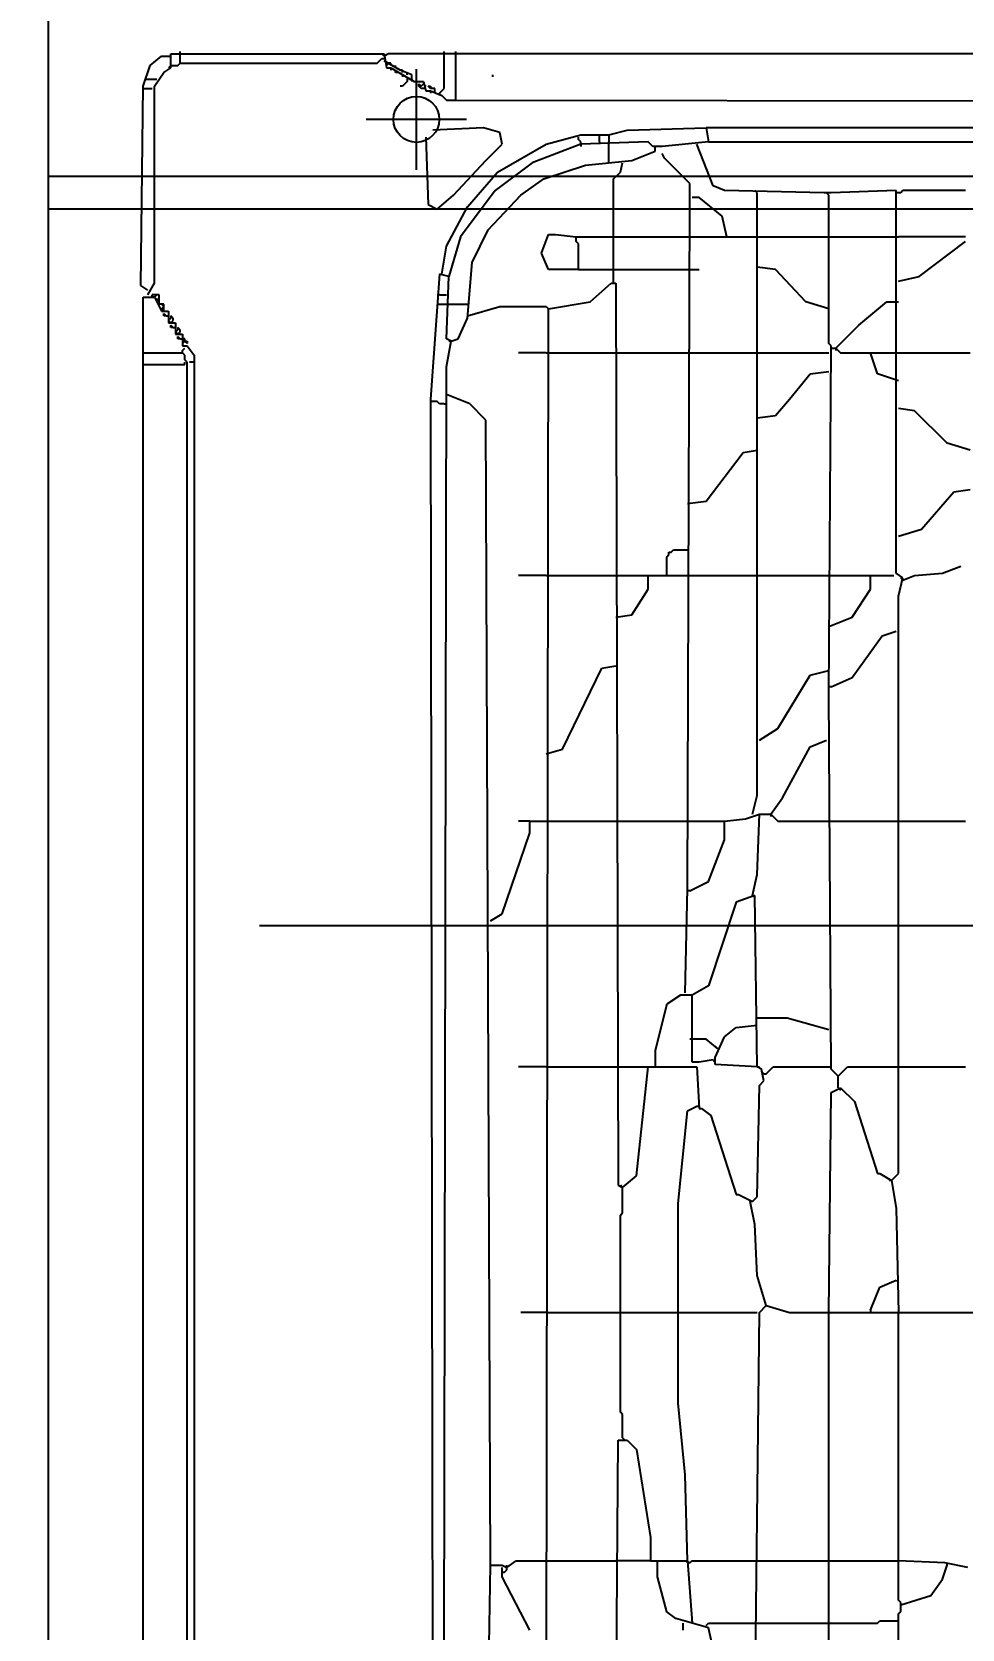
# Model space of a CAD drawing. Extents: x 4511820 to 5180432, y -1526536 to -944957.
# Drawn here: x 5106297.8 to 5106581.5, y -953687.8 to -953201 of the extents above; entities that cross this region are included whole.
import ezdxf

# ---------------------------------------------------------------- set-up
doc = ezdxf.new("R2010")
doc.units = 0
doc.header["$MEASUREMENT"] = 0
doc.linetypes.add('BODKOCIARKOVANA_3', pattern=[5.6, 3, -1.3, 0, -1.3])
doc.layers.get('0').update_dxf_attribs({"linetype": 'CONTINUOUS'})
doc.layers.get('Defpoints').update_dxf_attribs({"color": 61, "linetype": 'CONTINUOUS'})
for name, color, linetype in [('KÓTY', 4, 'CONTINUOUS'), ('osi', 253, 'CONTINUOUS'), ('ZZ-chladenie', 133, 'CONTINUOUS'), ('ŠRAFY', 82, 'CONTINUOUS')]:
    doc.layers.add(name, color=color, linetype=linetype)
doc.styles.add('STYLE1', font='isocp.shx')
doc.dimstyles.new('STANDARD 50', dxfattribs={"dimtxt": 125, "dimasz": 140, "dimexe": 10, "dimexo": 200, "dimgap": 20, "dimtad": 1, "dimdsep": 46, "dimlunit": 6, "dimtxsty": 'STYLE1', "dimblk1": 'OBLIQUE', "dimblk2": 'OBLIQUE', "dimsah": 1, "dimcen": 2.5, "dimse1": 1, "dimse2": 1, "dimadec": 0, "dimazin": 0, "dimtfac": 1, "dimtmove": 1, "dimatfit": 3, "dimldrblk": 'OBLIQUE', "dimfxl": 1, "dimtolj": 1, "dimtzin": 0, "dimarcsym": 0})

# ---------------------------------------------------------------- blocks, each defined once
blk = doc.blocks.new('_OBLIQUE')
at = {"color": 0, "linetype": 'ByBlock'}
blk.add_line((-0.5, -0.5), (0.5, 0.5), dxfattribs=at)
blk = doc.blocks.new('*D54988')
at = {"layer": 'Defpoints', "color": 0}
for p in [(5104003.24, -949008.5), (5109212.5, -949008.5), (5106890, -959533.5)]:
    blk.add_point(p, dxfattribs=at)
at = {"layer": 'KÓTY', "color": 0, "lineweight": -2}
blk.add_line((5104003.24, -959533.5), (5104003.24, -949008.5), dxfattribs=at)
at = {"layer": 'KÓTY', "color": 0, "linetype": 'ByBlock', "lineweight": -2, "xscale": 140, "yscale": 140, "zscale": 140}
for p, rotation in [((5104003.24, -949008.5), 90), ((5104003.24, -959533.5), 270)]:
    blk.add_blockref('_OBLIQUE', p, dxfattribs=dict(at, rotation=rotation))
at = {"layer": 'KÓTY', "color": 0, "insert": (5103920.7, -954271), "char_height": 125, "attachment_point": 5, "rotation": 90, "style": 'STYLE1'}
blk.add_mtext('\\A1;10ﾠ525', dxfattribs=at)

msp = doc.modelspace()

# ---------------------------------------------------------------- hatches: boundary and pattern name
at = {"layer": 'ŠRAFY', "ltscale": 0.25}
h = msp.add_hatch(dxfattribs=at)
h.set_pattern_fill('DOTS', color=256, scale=2000)
h.paths.add_polyline_path([(5107392.5, -949038.5), (5107392.5, -951138.5), (5105843.5, -951138.5), (5105843.5, -951464.239), (5106123.081, -951464.239), (5106123.081, -951661.239), (5105563.919, -951661.239), (5105563.919, -951464.239), (5105843.5, -951464.239), (5105843.5, -951138.5), (5104992.5, -951138.5), (5104992.5, -949038.5), (5096362.5, -949038.5), (5096362.5, -961778.5), (5097852.5, -961778.5), (5097852.5, -962398.5), (5097822.5, -962398.5), (5097822.5, -967654.081), (5098060.5, -967654.081), (5098060.5, -967374.5), (5098257.5, -967374.5), (5098257.5, -967933.663), (5098060.5, -967933.663), (5098060.5, -967654.081), (5097822.5, -967654.081), (5097822.5, -974608.5), (5102588.5, -974608.5), (5102588.5, -974355.5), (5102308.919, -974355.5), (5102308.919, -974158.5), (5102868.081, -974158.5), (5102868.081, -974355.5), (5102588.5, -974355.5), (5102588.5, -974608.5), (5103176.5, -974608.5), (5103176.5, -974434.302, -0.4142136), (5103006.5, -974264.302, -1), (5103346.5, -974264.302, -0.4142136), (5103176.5, -974434.302), (5103176.5, -974608.5), (5104372.5, -974608.5), (5104372.5, -974573.5), (5104372.5, -974463.366), (5104336.574, -974463.366), (5104336.574, -974183.634), (5104608.426, -974183.634), (5104608.426, -974463.366), (5104572.5, -974463.366), (5104572.5, -974608.5), (5104765.719, -974608.5, -0.1496999), (5104755, -974573.5), (5104755, -974423.5, -0.6080477), (5104853.533, -974372.432), (5104936.985, -974254.16), (5104894.992, -974224.53), (5105016.574, -974146.867), (5105016.574, -974028.634), (5105047.5, -974028.634), (5105248.426, -974028.634), (5105248.426, -974268.366), (5105202.5, -974268.366), (5105202.5, -974448.5, -1), (5105062.5, -974448.5), (5105062.5, -974268.366), (5105016.574, -974268.366), (5105016.574, -974146.867), (5104978.977, -974283.789), (5104936.985, -974254.16), (5104853.533, -974372.432, -0.2437442), (5104880, -974423.5), (5104880, -974573.5, -0.1496999), (5104869.281, -974608.5), (5104995.719, -974608.5, -1.1342513), (5105106.357, -974552.474), (5105369.419, -974458.5), (5105369.419, -974360), (5105928.581, -974360), (5105928.581, -974557), (5105369.419, -974557), (5105369.419, -974458.5), (5105106.357, -974552.474, -0.085987), (5105110, -974573.5, -0.1496999), (5105099.281, -974608.5), (5109182.5, -974608.5), (5109182.5, -963894.122, -0.1316523), (5109147.5, -963903.5), (5108955.441, -963903.5), (5108955.441, -963957.628), (5108723.589, -963957.628), (5108723.589, -963717.897), (5108955.441, -963717.897), (5108955.441, -963763.5), (5109147.5, -963763.5, -0.1316523), (5109182.5, -963772.878), (5109182.5, -963370.782, -0.1032437), (5109157.5, -963376), (5108857.5, -963376, -0.7800315), (5108827.986, -963258.408, -0.1235756), (5108857.5, -963251), (5108901.599, -963251), (5108976.985, -963144.16), (5108934.992, -963114.53), (5109049.502, -963041.384), (5109018.977, -963173.789), (5108976.985, -963144.16), (5108901.599, -963251), (5109157.5, -963251, -0.1032437), (5109182.5, -963256.218), (5109182.5, -949038.5)])
h.paths.add_polyline_path([(5100537.098, -967855.99), (5100537.098, -967286.69), (5100737.213, -967286.69), (5100737.213, -967855.99)], flags=24)
h.paths.add_polyline_path([(5099829.642, -965394.219), (5099829.642, -964975.469), (5100029.691, -964975.469), (5100029.691, -965394.219)], flags=24)
h.paths.add_polyline_path([(5099829.6, -965481.531), (5099829.6, -965369.148), (5100004.378, -965369.148), (5100004.378, -965481.531)], flags=24)
h.paths.add_polyline_path([(5099829.691, -965569.031), (5099829.691, -965456.531), (5100004.691, -965456.531), (5100004.691, -965569.031)], flags=24)
h.paths.add_polyline_path([(5101699.579, -955023.583), (5102268.879, -955023.583), (5102268.879, -955223.697), (5101699.579, -955223.697)], flags=24)
h.paths.add_polyline_path([(5098455.301, -962328.637), (5098455.301, -962066.038), (5098705.301, -962066.038), (5098705.301, -962328.637)], flags=24)
h.paths.add_polyline_path([(5098543.427, -961758.476), (5098543.427, -961470.878), (5098793.427, -961470.878), (5098793.427, -961758.476)], flags=24)
h.paths.add_polyline_path([(5101378.656, -973619.167), (5101666.156, -973619.167), (5101666.156, -973794.169), (5101378.656, -973794.169)], flags=24)
h.paths.add_polyline_path([(5101291.344, -973619.078), (5101403.727, -973619.078), (5101403.727, -973793.856), (5101291.344, -973793.856)], flags=24)
h.paths.add_polyline_path([(5101203.844, -973619.169), (5101316.344, -973619.169), (5101316.344, -973794.169), (5101203.844, -973794.169)], flags=24)
h.paths.add_polyline_path([(5103817.87, -974550.655), (5103817.87, -974350.655), (5104067.87, -974350.655), (5104067.87, -974550.655)], flags=24)
h.paths.add_polyline_path([(5106187.857, -954001.949), (5106920.463, -954001.949), (5106920.463, -954302.768), (5106187.857, -954302.768)], flags=24)
h.paths.add_polyline_path([(5106210.652, -951515.99), (5106906.696, -951515.99), (5106906.696, -951816.808), (5106210.652, -951816.808)], flags=24)
h.paths.add_polyline_path([(5107899.671, -951487.49), (5108633.641, -951487.49), (5108633.641, -951791.719), (5107899.671, -951791.719)], flags=24)
h.paths.add_polyline_path([(5108120.295, -954016.553), (5108699.968, -954016.553), (5108699.968, -954320.783), (5108120.295, -954320.783)], flags=24)
h.paths.add_polyline_path([(5101850.571, -951515.99), (5102546.615, -951515.99), (5102546.615, -951816.808), (5101850.571, -951816.808)], flags=24)
h.paths.add_polyline_path([(5106012.427, -959461.698), (5106581.726, -959461.698), (5106581.726, -959661.812), (5106012.427, -959661.812)], flags=24)
h.paths.add_polyline_path([(5103833.155, -960727.344), (5103833.155, -960439.844), (5104008.156, -960439.844), (5104008.156, -960727.344)], flags=24)
h.paths.add_polyline_path([(5103833.065, -960814.656), (5103833.065, -960702.273), (5104007.844, -960702.273), (5104007.844, -960814.656)], flags=24)
h.paths.add_polyline_path([(5103833.155, -960902.156), (5103833.155, -960789.621), (5104008.156, -960789.621), (5104008.156, -960902.156)], flags=24)
h.paths.add_polyline_path([(5104257.502, -952952.393), (5104257.502, -952689.795), (5104432.6, -952689.795), (5104432.6, -952952.393)], flags=24)
h.paths.add_polyline_path([(5104257.46, -953039.705), (5104257.46, -952927.322), (5104432.238, -952927.322), (5104432.238, -953039.705)], flags=24)
h.paths.add_polyline_path([(5104257.55, -953127.205), (5104257.55, -953014.67), (5104432.551, -953014.67), (5104432.551, -953127.205)], flags=24)
h.paths.add_polyline_path([(5098459.732, -962718.668), (5098459.732, -962431.07), (5098709.732, -962431.07), (5098709.732, -962718.668)], flags=24)
h.paths.add_polyline_path([(5107092.406, -973619.169), (5107354.906, -973619.169), (5107354.906, -973794.169), (5107092.406, -973794.169)], flags=24)
h.paths.add_polyline_path([(5107005.094, -973619.078), (5107117.477, -973619.078), (5107117.477, -973793.856), (5107005.094, -973793.856)], flags=24)
h.paths.add_polyline_path([(5106905.094, -973619.169), (5107030.094, -973619.169), (5107030.094, -973794.169), (5106905.094, -973794.169)], flags=24)
h.paths.add_polyline_path([(5096396.76, -955484.199), (5096684.358, -955484.199), (5096684.358, -955734.199), (5096396.76, -955734.199)], flags=24)
h.paths.add_polyline_path([(5108891.981, -955576.255), (5109179.58, -955576.255), (5109179.58, -955826.255), (5108891.981, -955826.255)], flags=24)
h.paths.add_polyline_path([(5099848.356, -952144.844), (5099848.356, -951882.344), (5100023.356, -951882.344), (5100023.356, -952144.844)], flags=24)
h.paths.add_polyline_path([(5099848.265, -952232.156), (5099848.265, -952119.773), (5100023.043, -952119.773), (5100023.043, -952232.156)], flags=24)
h.paths.add_polyline_path([(5099848.356, -952319.656), (5099848.356, -952206.952), (5100023.356, -952206.952), (5100023.356, -952319.656)], flags=24)
h.paths.add_polyline_path([(5099848.356, -958544.844), (5099848.356, -958282.344), (5100023.356, -958282.344), (5100023.356, -958544.844)], flags=24)
h.paths.add_polyline_path([(5099848.265, -958632.156), (5099848.265, -958519.773), (5100023.043, -958519.773), (5100023.043, -958632.156)], flags=24)
h.paths.add_polyline_path([(5099848.356, -958719.656), (5099848.356, -958606.952), (5100023.356, -958606.952), (5100023.356, -958719.656)], flags=24)
h.paths.add_polyline_path([(5097774.055, -955643.761), (5098061.555, -955643.761), (5098061.555, -955818.761), (5097774.055, -955818.761)], flags=24)
h.paths.add_polyline_path([(5097686.743, -955643.67), (5097799.127, -955643.67), (5097799.127, -955818.449), (5097686.743, -955818.449)], flags=24)
h.paths.add_polyline_path([(5097586.743, -955643.761), (5097711.743, -955643.761), (5097711.743, -955818.761), (5097586.743, -955818.761)], flags=24)
h.paths.add_polyline_path([(5107929.281, -959902.954), (5108348.031, -959902.954), (5108348.031, -960102.955), (5107929.281, -960102.955)], flags=24)
h.paths.add_polyline_path([(5107841.969, -959902.864), (5107954.352, -959902.864), (5107954.352, -960077.642), (5107841.969, -960077.642)], flags=24)
h.paths.add_polyline_path([(5107754.469, -959902.954), (5107867.004, -959902.954), (5107867.004, -960077.955), (5107754.469, -960077.955)], flags=24)
h.paths.add_polyline_path([(5101520.531, -959902.955), (5101939.281, -959902.955), (5101939.281, -960102.955), (5101520.531, -960102.955)], flags=24)
h.paths.add_polyline_path([(5101433.219, -959902.864), (5101545.602, -959902.864), (5101545.602, -960077.642), (5101433.219, -960077.642)], flags=24)
h.paths.add_polyline_path([(5101283.219, -959902.906), (5101458.317, -959902.906), (5101458.317, -960078.004), (5101283.219, -960078.004)], flags=24)
h.paths.add_polyline_path([(5097002.131, -961044.093), (5097302.681, -961044.093), (5097302.681, -961219.207), (5097002.131, -961219.207)], flags=24)
h.paths.add_polyline_path([(5096914.819, -961044.116), (5097027.203, -961044.116), (5097027.203, -961218.895), (5096914.819, -961218.895)], flags=24)
h.paths.add_polyline_path([(5096852.319, -961044.207), (5096939.819, -961044.207), (5096939.819, -961219.207), (5096852.319, -961219.207)], flags=24)
h.paths.add_polyline_path([(5098555.441, -955433.643), (5098555.441, -955146.045), (5098730.54, -955146.045), (5098730.54, -955433.643)], flags=24)
h.paths.add_polyline_path([(5098555.399, -955520.955), (5098555.399, -955408.572), (5098730.178, -955408.572), (5098730.178, -955520.955)], flags=24)
h.paths.add_polyline_path([(5098555.489, -955670.955), (5098555.489, -955495.92), (5098730.49, -955495.92), (5098730.49, -955670.955)], flags=24)
h.paths.add_polyline_path([(5098555.441, -968528.643), (5098555.441, -968241.045), (5098730.54, -968241.045), (5098730.54, -968528.643)], flags=24)
h.paths.add_polyline_path([(5098555.399, -968615.955), (5098555.399, -968503.572), (5098730.178, -968503.572), (5098730.178, -968615.955)], flags=24)
h.paths.add_polyline_path([(5098555.489, -968765.955), (5098555.489, -968590.92), (5098730.49, -968590.92), (5098730.49, -968765.955)], flags=24)
h.paths.add_polyline_path([(5099106.157, -961836.143), (5099106.157, -961548.545), (5099281.255, -961548.545), (5099281.255, -961836.143)], flags=24)
h.paths.add_polyline_path([(5099106.115, -961923.455), (5099106.115, -961811.072), (5099280.894, -961811.072), (5099280.894, -961923.455)], flags=24)
h.paths.add_polyline_path([(5099106.205, -962098.455), (5099106.205, -961898.455), (5099281.206, -961898.455), (5099281.206, -962098.455)], flags=24)
h.paths.add_polyline_path([(5103479.631, -961044.093), (5103767.681, -961044.093), (5103767.681, -961219.207), (5103479.631, -961219.207)], flags=24)
h.paths.add_polyline_path([(5103392.319, -961044.116), (5103504.703, -961044.116), (5103504.703, -961218.895), (5103392.319, -961218.895)], flags=24)
h.paths.add_polyline_path([(5103267.319, -961044.207), (5103417.319, -961044.207), (5103417.319, -961219.207), (5103267.319, -961219.207)], flags=24)
h.paths.add_polyline_path([(5099829.69, -971535.469), (5099829.69, -971104.219), (5100029.691, -971104.219), (5100029.691, -971535.469)], flags=24)
h.paths.add_polyline_path([(5099829.6, -971622.781), (5099829.6, -971510.398), (5100004.378, -971510.398), (5100004.378, -971622.781)], flags=24)
h.paths.add_polyline_path([(5099829.691, -971710.281), (5099829.691, -971597.577), (5100004.691, -971597.577), (5100004.691, -971710.281)], flags=24)
h.paths.add_polyline_path([(5103479.631, -964207.8), (5103767.681, -964207.8), (5103767.681, -964382.915), (5103479.631, -964382.915)], flags=24)
h.paths.add_polyline_path([(5103392.319, -964207.824), (5103504.703, -964207.824), (5103504.703, -964382.602), (5103392.319, -964382.602)], flags=24)
h.paths.add_polyline_path([(5103267.319, -964207.915), (5103417.319, -964207.915), (5103417.319, -964382.915), (5103267.319, -964382.915)], flags=24)
h.paths.add_polyline_path([(5099810.941, -962232.299), (5099810.941, -961944.701), (5100060.941, -961944.701), (5100060.941, -962232.299)], flags=24)
h.paths.add_polyline_path([(5103833.155, -954296.094), (5103833.155, -954008.594), (5104008.156, -954008.594), (5104008.156, -954296.094)], flags=24)
h.paths.add_polyline_path([(5103833.065, -954383.406), (5103833.065, -954271.023), (5104007.844, -954271.023), (5104007.844, -954383.406)], flags=24)
h.paths.add_polyline_path([(5103833.107, -954533.406), (5103833.107, -954358.308), (5104008.206, -954358.308), (5104008.206, -954533.406)], flags=24)
h.paths.add_polyline_path([(5104257.502, -950474.893), (5104257.502, -950187.295), (5104432.6, -950187.295), (5104432.6, -950474.893)], flags=24)
h.paths.add_polyline_path([(5104257.46, -950562.205), (5104257.46, -950449.822), (5104432.238, -950449.822), (5104432.238, -950562.205)], flags=24)
h.paths.add_polyline_path([(5104257.55, -950649.705), (5104257.55, -950537.17), (5104432.551, -950537.17), (5104432.551, -950649.705)], flags=24)
h.paths.add_polyline_path([(5107199.451, -950002.883), (5107487.049, -950002.883), (5107487.049, -950252.883), (5107199.451, -950252.883)], flags=24)
h.paths.add_polyline_path([(5101243.833, -954595.102), (5101506.431, -954595.102), (5101506.431, -954770.217), (5101243.833, -954770.217)], flags=24)
h.paths.add_polyline_path([(5101156.069, -954595.126), (5101268.453, -954595.126), (5101268.453, -954769.904), (5101156.069, -954769.904)], flags=24)
h.paths.add_polyline_path([(5101068.569, -954595.152), (5101181.069, -954595.152), (5101181.069, -954770.217), (5101068.569, -954770.217)], flags=24)
h.paths.add_polyline_path([(5105127.308, -955649.264), (5105427.406, -955649.264), (5105427.406, -955824.362), (5105127.308, -955824.362)], flags=24)
h.paths.add_polyline_path([(5105040.094, -955649.222), (5105152.477, -955649.222), (5105152.477, -955824.001), (5105040.094, -955824.001)], flags=24)
h.paths.add_polyline_path([(5104952.594, -955649.313), (5105065.094, -955649.313), (5105065.094, -955824.313), (5104952.594, -955824.313)], flags=24)
h.paths.add_polyline_path([(5098459.732, -949358.668), (5098459.732, -949071.07), (5098709.732, -949071.07), (5098709.732, -949358.668)], flags=24)
h.paths.add_polyline_path([(5107371.107, -954595.168), (5107658.705, -954595.168), (5107658.705, -954770.266), (5107371.107, -954770.266)], flags=24)
h.paths.add_polyline_path([(5107283.795, -954595.126), (5107396.178, -954595.126), (5107396.178, -954769.904), (5107283.795, -954769.904)], flags=24)
h.paths.add_polyline_path([(5107196.295, -954595.216), (5107308.83, -954595.216), (5107308.83, -954770.217), (5107196.295, -954770.217)], flags=24)
h.paths.add_polyline_path([(5108768.701, -954557.802), (5109056.299, -954557.802), (5109056.299, -954807.802), (5108768.701, -954807.802)], flags=24)
h.paths.add_polyline_path([(5100606.107, -950443.136), (5100893.705, -950443.136), (5100893.705, -950618.234), (5100606.107, -950618.234)], flags=24)
h.paths.add_polyline_path([(5100518.795, -950443.094), (5100631.178, -950443.094), (5100631.178, -950617.873), (5100518.795, -950617.873)], flags=24)
h.paths.add_polyline_path([(5100431.295, -950443.185), (5100543.795, -950443.185), (5100543.795, -950618.185), (5100431.295, -950618.185)], flags=24)
h.paths.add_polyline_path([(5108233.607, -950443.136), (5108521.205, -950443.136), (5108521.205, -950618.234), (5108233.607, -950618.234)], flags=24)
h.paths.add_polyline_path([(5108146.295, -950443.094), (5108258.678, -950443.094), (5108258.678, -950617.873), (5108146.295, -950617.873)], flags=24)
h.paths.add_polyline_path([(5108083.795, -950443.185), (5108171.295, -950443.185), (5108171.295, -950618.185), (5108083.795, -950618.185)], flags=24)
h.paths.add_polyline_path([(5102747.357, -958499.971), (5103034.955, -958499.971), (5103034.955, -958675.069), (5102747.357, -958675.069)], flags=24)
h.paths.add_polyline_path([(5102660.045, -958499.929), (5102772.428, -958499.929), (5102772.428, -958674.708), (5102660.045, -958674.708)], flags=24)
h.paths.add_polyline_path([(5102510.045, -958500.019), (5102685.08, -958500.019), (5102685.08, -958675.02), (5102510.045, -958675.02)], flags=24)
h.paths.add_polyline_path([(5100741.574, -954906.134), (5100973.426, -954906.134), (5100973.426, -955145.866), (5100741.574, -955145.866)], flags=16)
h.paths.add_polyline_path([(5101042.658, -968008.634), (5101274.511, -968008.634), (5101274.511, -968248.366), (5101042.658, -968248.366)], flags=16)
h.paths.add_polyline_path([(5107022.833, -968086.134), (5107294.685, -968086.134), (5107294.685, -968365.866), (5107022.833, -968365.866)], flags=16)
h.paths.add_polyline_path([(5107208.589, -959488.648), (5107208.589, -959432.271), (5107208.589, -959385.215, -0.6120971), (5107097.56, -959328.5), (5107097.56, -959148.366), (5107051.633, -959148.366), (5107051.633, -958908.634), (5107283.486, -958908.634), (5107283.486, -959148.366), (5107237.56, -959148.366), (5107237.56, -959328.5, -0.0584809), (5107235.622, -959344.856), (5107440.441, -959344.856), (5107440.441, -959584.588), (5107208.589, -959584.588)], flags=16)
h.paths.add_polyline_path([(5106169.801, -954082.897), (5106169.801, -954322.628), (5105937.949, -954322.628), (5105937.949, -954082.897)], flags=16)
h.paths.add_polyline_path([(5106195, -953911, -0.2212784), (5106242.814, -953933.25), (5106242.814, -951827.295), (5106292.814, -951827.295), (5106302.814, -951827.295), (5106331.178, -951827.295), (5107196.868, -951827.295), (5107196.868, -951818.8), (5107206.53, -951818.8), (5107206.53, -951835), (5107216.768, -951827.295), (5107216.768, -951818.8), (5107226.43, -951818.8), (5107226.43, -951835), (5107236.668, -951827.295), (5107236.668, -951818.8), (5107246.33, -951818.8), (5107246.33, -951835), (5107565.698, -951827.295), (5108431.388, -951827.295), (5108431.388, -951818.8), (5108441.049, -951818.8), (5108441.049, -951827.295), (5108451.288, -951827.295), (5108451.288, -951818.8), (5108460.949, -951818.8), (5108460.949, -951827.295), (5108471.188, -951827.295), (5108471.188, -951818.8), (5108480.849, -951818.8), (5108480.849, -951827.295), (5108548.468, -951827.295), (5108558.468, -951827.295), (5108608.468, -951827.295), (5108608.468, -953984.079), (5108558.468, -953984.079), (5108548.468, -953984.079), (5108499.806, -953984.079), (5107634.144, -953984.079), (5107634.144, -953995.196), (5107624.482, -953995.196), (5107624.482, -953984.079), (5107614.244, -953984.079), (5107614.244, -953995.196), (5107604.582, -953995.196), (5107604.582, -953984.079), (5107594.344, -953984.079), (5107594.344, -953995.196), (5107584.682, -953995.196), (5107584.682, -953984.079), (5107265.2, -953975.79), (5106399.624, -953984.079), (5106399.624, -953995.196), (5106389.963, -953995.196), (5106389.963, -953978.996), (5106379.724, -953984.079), (5106379.724, -953995.196), (5106370.063, -953995.196), (5106370.063, -953978.996), (5106359.824, -953984.079), (5106359.824, -953995.196), (5106350.163, -953995.196), (5106350.163, -953978.996), (5106302.814, -953984.079), (5106292.814, -953984.079), (5106256.598, -953984.079, -0.2312196), (5106224.514, -954028.592, -0.1235756), (5106195, -954036), (5105845, -954036, -0.7800315), (5105815.486, -953918.408, -0.1235756), (5105845, -953911), (5105889.099, -953911), (5105964.485, -953804.16), (5105922.492, -953774.53), (5106037.002, -953701.384), (5106006.477, -953833.789), (5105964.485, -953804.16), (5105889.099, -953911), (5106195, -953911)], flags=16)
h.paths.add_polyline_path([(5106802.5, -959833.5, -1), (5106677.5, -959833.5), (5106677.5, -959548.002), (5106569.7, -959558.614), (5106569.7, -959657.114), (5106010.537, -959657.114), (5106010.537, -959460.114), (5106569.7, -959460.114), (5106569.7, -959558.614), (5106677.5, -959548.002), (5106677.5, -959533.5, -1), (5106802.5, -959535.697), (5106827.501, -959533.236, -0.9978924), (5106952.5, -959533.5, -0.2398462), (5106926.781, -959584.031), (5106901.477, -959693.789), (5106859.485, -959664.16), (5106802.5, -959744.922)], flags=16)
h.paths.add_polyline_path([(5102256.852, -955021.998), (5102256.852, -955218.998), (5101697.689, -955218.998), (5101697.689, -955120.498), (5101697.689, -955021.998)], flags=16)
edge = h.paths.add_edge_path(flags=16)
edge.add_arc((5101167.5, -955193.5), 62.5, 7.83973, 360, ccw=False)
h.paths.add_polyline_path([(5100535.514, -967298.716), (5100732.514, -967298.716), (5100732.514, -967857.879), (5100634.014, -967857.879), (5100636.815, -968113.504, -0.4174264), (5100700, -968176, -1), (5100830, -968176), (5100830, -968286.607), (5100844.992, -968277.03), (5100959.502, -968203.884), (5100928.977, -968336.289), (5100886.985, -968306.66), (5100830, -968387.422), (5100830, -968476, -1), (5100705, -968476), (5100700, -968176, -2.3956322), (5100636.815, -968113.504), (5100634.014, -967857.879), (5100535.514, -967857.879)], flags=16)
h.paths.add_polyline_path([(5108274.601, -951919.467), (5108283.786, -951929.359), (5108292.972, -951939.252), (5108299.332, -951951.971), (5108251.386, -951900.337), (5108274.601, -951919.467)], flags=0)
h.paths.add_polyline_path([(5108311.345, -951959.037), (5108321.237, -951968.93), (5108299.332, -951951.971)], flags=0)
h.paths.add_polyline_path([(5107790.931, -953894.53), (5107781.746, -953884.637), (5107772.559, -953874.744), (5107766.2, -953862.026), (5107814.146, -953913.66), (5107790.931, -953894.53)], flags=0)
h.paths.add_polyline_path([(5107754.187, -953854.96), (5107744.295, -953845.067), (5107766.2, -953862.026)], flags=0)
h.paths.add_polyline_path([(5108118.366, -951887.295), (5108075.336, -951887.295), (5108076.825, -951912.401), (5108086.643, -951912.401), (5108082.403, -951901.096), (5108066.857, -951894.029), (5108075.336, -951887.295), (5108092.295, -951894.029), (5108080.99, -951879.897), (5108105.721, -951879.191)], flags=0)
h.paths.add_polyline_path([(5107040.081, -951919.467), (5107049.266, -951929.359), (5107058.453, -951939.252), (5107064.812, -951951.971), (5107016.866, -951900.337), (5107040.081, -951919.467)], flags=0)
h.paths.add_polyline_path([(5107076.825, -951959.037), (5107086.717, -951968.93), (5107064.812, -951951.971)], flags=0)
h.paths.add_polyline_path([(5106556.411, -953894.53), (5106547.226, -953884.637), (5106538.04, -953874.744), (5106531.68, -953862.026), (5106579.626, -953913.66), (5106556.411, -953894.53)], flags=0)
h.paths.add_polyline_path([(5106519.667, -953854.96), (5106509.775, -953845.067), (5106531.68, -953862.026)], flags=0)
h.paths.add_polyline_path([(5106958.659, -953934.079), (5106906.89, -953932.687), (5106884.985, -953932.796), (5106863.787, -953932.901), (5106841.882, -953933.01), (5106820.683, -953933.115), (5106798.778, -953933.224), (5106753.693, -953933.449), (5106721.897, -953934.079), (5106906.89, -953932.687), (5106906.824, -953922.087), (5106972.097, -953924.079), (5106950.711, -953921.053), (5106958.659, -953934.079), (5106973.311, -953934.806), (5106993.802, -953934.079)], flags=0)
h.paths.add_polyline_path([(5100947.5, -955026, 1), (5100767.5, -955026, 1)], flags=0)
h.paths.add_polyline_path([(5101088.585, -968128.5, -1.0000005), (5101228.585, -968128.5, -1.0000005)], flags=0)
h.paths.add_polyline_path([(5107233.759, -968226, 1), (5107083.759, -968226, 1)], flags=0)
h.paths.add_polyline_path([(5105976.86, -954198.5, -1.0000005), (5106116.86, -954198.5, -1.0000005)], flags=0)
h.paths.add_polyline_path([(5107181.067, -951864.295, -0.4142136), (5107174.067, -951857.295, -0.4142136), (5107181.067, -951850.295, -0.4142136), (5107188.067, -951857.295)], flags=0)
h.paths.add_polyline_path([(5108422.587, -951857.295, -0.4142136), (5108415.587, -951864.295, -0.4142136), (5108408.587, -951857.295, -0.4142136), (5108415.587, -951850.295, -0.4142136)], flags=0)
h.paths.add_polyline_path([(5107642.587, -953956.702, -0.4142136), (5107649.587, -953949.702, -0.4142136), (5107656.587, -953956.702), (5107649.587, -953963.702, -0.4142136)], flags=0)
h.paths.add_polyline_path([(5106408.067, -953956.702, -0.4142136), (5106415.067, -953949.702, -0.4142136), (5106422.067, -953956.702), (5106415.067, -953963.702, -0.4142136)], flags=0)

# ---------------------------------------------------------------- linework, layer by layer
at = {"layer": 'osi', "linetype": 'BODKOCIARKOVANA_3', "ltscale": 80}
msp.add_line((5157242.5, -953473.5), (5093572.5, -953473.5), dxfattribs=at)
at = {"layer": 'ZZ-chladenie'}
for p, q in [((5106302.814, -951827.295), (5106302.814, -953984.079)), ((5106340.189, -953211.945), (5106340.189, -953207.705)), ((5106340.189, -953207.705), (5106405.197, -953207.705)), ((5106343.016, -953207.705), (5106343.016, -953206.998)), ((5106343.016, -953210.532), (5106343.016, -953207.705)), ((5106405.197, -953208.412), (5106404.49, -953207.705)), ((5106406.61, -953207.705), (5106405.197, -953208.412)), ((5106405.197, -953207.705), (5106405.904, -953211.945)), ((5107190.947, -953207.705), (5106406.61, -953207.705)), ((5106423.569, -953218.304), (5106423.569, -953206.998)), ((5106427.102, -953221.837), (5106427.102, -953206.998)), ((5106331.709, -953217.598), (5106333.829, -953211.238)), ((5106333.829, -953211.238), (5106337.363, -953208.412)), ((5106337.363, -953208.412), (5106340.189, -953208.412)), ((5106338.069, -953213.358), (5106340.189, -953211.945)), ((5106340.189, -953211.238), (5106339.482, -953211.945)), ((5106340.189, -953211.238), (5106342.309, -953211.238)), ((5106342.309, -953211.238), (5106343.016, -953210.532)), ((5106343.016, -953210.532), (5106403.077, -953210.532)), ((5106403.077, -953210.532), (5106403.784, -953209.825)), ((5106403.784, -953209.825), (5106404.49, -953209.119)), ((5106404.49, -953209.119), (5106405.197, -953209.119)), ((5106410.143, -953212.651), (5106405.197, -953209.825)), ((5106406.61, -953210.532), (5106405.904, -953211.238)), ((5106405.904, -953211.945), (5106407.317, -953211.945)), ((5106407.317, -953210.532), (5106406.61, -953210.532)), ((5106407.317, -953211.238), (5106407.317, -953210.532)), ((5106407.317, -953211.945), (5106407.317, -953212.651)), ((5106407.317, -953211.945), (5106414.383, -953216.185)), ((5106408.73, -953211.945), (5106408.73, -953211.238)), ((5106408.73, -953213.358), (5106408.73, -953212.651)), ((5106410.85, -953212.651), (5106410.143, -953212.651)), ((5106413.677, -953214.064), (5106410.143, -953212.651)), ((5106410.85, -953213.358), (5106410.85, -953212.651)), ((5106415.067, -953243.032), (5106415.067, -953212.371)), ((5106331.003, -953278.366), (5106331.709, -953217.598)), ((5106332.416, -953215.478), (5106335.949, -953215.478)), ((5106335.243, -953217.598), (5106338.069, -953213.358)), ((5106335.243, -953277.659), (5106335.243, -953217.598)), ((5106409.436, -953213.358), (5106408.73, -953213.358)), ((5106410.85, -953217.598), (5106410.143, -953217.598)), ((5106410.85, -953214.064), (5106410.85, -953214.771)), ((5106411.556, -953216.891), (5106410.85, -953217.598)), ((5106412.263, -953216.185), (5106411.556, -953216.891)), ((5106412.263, -953214.064), (5106412.263, -953213.358)), ((5106412.263, -953214.771), (5106412.263, -953215.478)), ((5106412.263, -953215.478), (5106412.263, -953216.185)), ((5106413.677, -953215.478), (5106413.677, -953214.064)), ((5106413.677, -953215.478), (5106413.677, -953216.185)), ((5106414.383, -953216.185), (5106417.209, -953216.185)), ((5106415.796, -953217.598), (5106415.796, -953216.891)), ((5106415.796, -953216.891), (5106416.503, -953217.598)), ((5106416.503, -953218.304), (5106415.796, -953217.598)), ((5106416.503, -953217.598), (5106417.209, -953216.891)), ((5106417.209, -953216.185), (5106417.916, -953219.011)), ((5106417.209, -953216.891), (5106417.916, -953217.598)), ((5106419.329, -953218.304), (5106418.622, -953217.598)), ((5106418.622, -953217.598), (5106419.329, -953217.598)), ((5106419.329, -953217.598), (5106419.329, -953218.304)), ((5106438.408, -953214.771), (5106438.408, -953214.064)), ((5106331.709, -953218.304), (5106334.536, -953218.304)), ((5106417.916, -953218.304), (5106416.503, -953218.304)), ((5106417.916, -953219.011), (5106419.329, -953219.011)), ((5106420.743, -953218.304), (5106419.329, -953218.304)), ((5106419.329, -953219.011), (5106419.329, -953219.718)), ((5106419.329, -953219.011), (5106422.862, -953220.424)), ((5106420.743, -953219.718), (5106420.743, -953218.304)), ((5106422.156, -953219.718), (5106422.862, -953219.011)), ((5106422.156, -953219.718), (5106422.156, -953220.424)), ((5106422.862, -953219.011), (5106423.569, -953218.304)), ((5106422.862, -953220.424), (5106424.275, -953221.837)), ((5106424.275, -953221.837), (5106427.102, -953221.837)), ((5106427.102, -953221.837), (5107170.455, -953222.544)), ((5106430.398, -953227.702), (5106399.736, -953227.702)), ((5106435.581, -953230.316), (5106420.036, -953231.023)), ((5106440.527, -953231.73), (5106435.581, -953230.316)), ((5106441.234, -953235.263), (5106440.527, -953231.73)), ((5106454.66, -953235.263), (5106465.258, -953232.437)), ((5106465.258, -953232.437), (5106473.738, -953232.437)), ((5106470.912, -953234.556), (5106470.912, -953232.437)), ((5106473.738, -953232.437), (5106479.391, -953231.023)), ((5106473.738, -953232.437), (5106473.738, -953234.556)), ((5106479.391, -953231.023), (5106503.415, -953230.316)), ((5107159.15, -953229.61), (5106503.415, -953230.316)), ((5106503.415, -953230.316), (5106504.122, -953234.556)), ((5106417.916, -953233.143), (5106418.622, -953253.635)), ((5106436.288, -953240.21), (5106441.234, -953235.263)), ((5106439.821, -953243.742), (5106454.66, -953235.263)), ((5106465.258, -953235.263), (5106450.42, -953240.916)), ((5106464.552, -953233.85), (5106464.552, -953233.143)), ((5106465.258, -953234.556), (5106464.552, -953233.85)), ((5106465.258, -953235.263), (5106465.258, -953234.556)), ((5106485.75, -953234.556), (5106465.258, -953235.263)), ((5106465.258, -953235.263), (5106465.258, -953235.969)), ((5106470.912, -953234.556), (5106470.912, -953235.263)), ((5106473.738, -953240.916), (5106473.738, -953234.556)), ((5106480.804, -953240.21), (5106487.87, -953237.383)), ((5106487.163, -953235.969), (5106485.75, -953234.556)), ((5106489.99, -953235.969), (5106487.163, -953235.969)), ((5106487.87, -953236.676), (5106487.87, -953235.969)), ((5106487.87, -953237.383), (5106487.87, -953236.676)), ((5106504.122, -953234.556), (5106489.99, -953235.969)), ((5106505.536, -953247.982), (5106500.589, -953235.263)), ((5106504.122, -953234.556), (5107158.443, -953234.556)), ((5106426.395, -953250.808), (5106436.288, -953240.21)), ((5106450.42, -953240.916), (5106439.114, -953249.395)), ((5106453.953, -953245.862), (5106466.672, -953241.623)), ((5106466.672, -953241.623), (5106480.804, -953240.21)), ((5106477.271, -953243.742), (5106477.978, -953240.916)), ((5106490.697, -953239.503), (5106489.99, -953238.089)), ((5106498.47, -953247.275), (5106490.697, -953239.503)), ((5108548.468, -953245.079), (5106302.814, -953245.079)), ((5106430.635, -953254.341), (5106439.821, -953243.742)), ((5106446.887, -953250.808), (5106453.953, -953245.862)), ((5106475.152, -953245.862), (5106477.271, -953243.742)), ((5106475.152, -953252.928), (5106475.152, -953245.862)), ((5106421.449, -953255.048), (5106426.395, -953250.808)), ((5106439.114, -953249.395), (5106428.515, -953263.528)), ((5106436.995, -953261.407), (5106446.887, -953250.808)), ((5106498.47, -953252.928), (5106498.47, -953247.275)), ((5106501.296, -953251.515), (5106499.176, -953251.515)), ((5106508.362, -953257.168), (5106501.296, -953251.515)), ((5106509.069, -953249.395), (5106505.536, -953247.982)), ((5106539.453, -953250.102), (5106509.069, -953249.395)), ((5106518.961, -953250.102), (5106518.254, -953249.395)), ((5106518.961, -953433.82), (5106518.961, -953250.102)), ((5106541.572, -953250.102), (5106539.453, -953250.102)), ((5106540.866, -953250.808), (5106540.159, -953250.102)), ((5106540.866, -953296.032), (5106540.866, -953250.808)), ((5106561.358, -953249.395), (5106541.572, -953250.102)), ((5106561.358, -953365.986), (5106561.358, -953249.395)), ((5106562.064, -953250.102), (5106561.358, -953250.102)), ((5106562.771, -953250.102), (5106562.064, -953250.102)), ((5106563.478, -953249.395), (5106562.771, -953250.102)), ((5106582.556, -953249.395), (5106563.478, -953249.395)), ((5108548.468, -953255.079), (5106302.814, -953255.079)), ((5106418.622, -953253.635), (5106421.449, -953255.048)), ((5106424.275, -953266.354), (5106430.635, -953254.341)), ((5106475.152, -953277.659), (5106475.152, -953252.928)), ((5106497.763, -953462.084), (5106498.47, -953252.928)), ((5106432.048, -953271.3), (5106436.995, -953261.407)), ((5106509.775, -953263.528), (5106508.362, -953257.168)), ((5106422.862, -953274.833), (5106424.275, -953266.354)), ((5106428.515, -953263.528), (5106424.982, -953275.54)), ((5106453.247, -953268.473), (5106455.366, -953262.821)), ((5106455.366, -953262.821), (5106457.486, -953262.821)), ((5106457.486, -953262.821), (5106463.845, -953263.528)), ((5106463.845, -953264.941), (5106463.845, -953263.528)), ((5106463.845, -953263.528), (5106475.152, -953263.528)), ((5106464.552, -953265.647), (5106463.845, -953264.941)), ((5106464.552, -953273.42), (5106464.552, -953265.647)), ((5106475.152, -953263.528), (5106497.763, -953263.528)), ((5106497.763, -953263.528), (5106518.961, -953263.528)), ((5106518.961, -953263.528), (5106540.866, -953263.528)), ((5106540.866, -953263.528), (5106562.064, -953263.528)), ((5106582.556, -953263.528), (5106562.064, -953263.528)), ((5106568.424, -953275.54), (5106582.556, -953264.941)), ((5106430.635, -953288.259), (5106432.048, -953271.3)), ((5106455.366, -953273.42), (5106453.247, -953268.473)), ((5106422.156, -953274.833), (5106419.329, -953312.99)), ((5106424.982, -953275.54), (5106422.156, -953274.833)), ((5106424.275, -953294.618), (5106424.982, -953275.54)), ((5106464.552, -953273.42), (5106455.366, -953273.42)), ((5106464.552, -953273.42), (5106475.152, -953273.42)), ((5106475.152, -953273.42), (5106497.763, -953273.42)), ((5106497.763, -953273.42), (5106501.296, -953273.42)), ((5106524.614, -953273.42), (5106518.961, -953272.713)), ((5106533.8, -953283.312), (5106524.614, -953273.42)), ((5106562.064, -953276.953), (5106568.424, -953275.54)), ((5106333.122, -953279.78), (5106331.003, -953278.366)), ((5106333.122, -953281.193), (5106335.243, -953277.659)), ((5106334.536, -953281.899), (5106334.536, -953281.193)), ((5106336.656, -953281.193), (5106334.536, -953281.193)), ((5106335.243, -953281.899), (5106335.949, -953281.193)), ((5106336.656, -953284.019), (5106336.656, -953281.193)), ((5106422.156, -953281.193), (5106421.449, -953281.193)), ((5106422.156, -953281.193), (5106424.275, -953281.193)), ((5106468.085, -953283.312), (5106474.445, -953277.659)), ((5106474.445, -953277.659), (5106475.858, -953277.659)), ((5106475.858, -953277.659), (5106476.565, -953552.531)), ((5106331.709, -953903.716), (5106331.709, -953281.899)), ((5106331.709, -953281.899), (5106335.243, -953281.899)), ((5106335.243, -953281.899), (5106334.536, -953281.899)), ((5106335.949, -953282.606), (5106335.243, -953281.899)), ((5106335.243, -953281.899), (5106337.363, -953286.139)), ((5106336.656, -953282.606), (5106335.949, -953282.606)), ((5106335.949, -953282.606), (5106336.656, -953282.606)), ((5106338.069, -953284.019), (5106336.656, -953284.019)), ((5106338.069, -953284.725), (5106337.363, -953284.019)), ((5106337.363, -953285.432), (5106338.069, -953284.725)), ((5106338.069, -953286.139), (5106337.363, -953285.432)), ((5106337.363, -953286.139), (5106339.482, -953286.139)), ((5106338.069, -953286.139), (5106338.069, -953284.019)), ((5106339.482, -953286.139), (5106339.482, -953289.672)), ((5106421.449, -953284.019), (5106424.275, -953284.019)), ((5106424.275, -953284.019), (5106430.635, -953284.019)), ((5106430.635, -953287.552), (5106440.527, -953284.725)), ((5106440.527, -953284.725), (5106454.66, -953284.725)), ((5106454.66, -953284.725), (5106455.366, -953285.432)), ((5106454.66, -953741.902), (5106455.366, -953285.432)), ((5106455.366, -953285.432), (5106468.085, -953283.312)), ((5106540.866, -953285.432), (5106533.8, -953283.312)), ((5106550.052, -953290.378), (5106558.531, -953283.312)), ((5106558.531, -953283.312), (5106562.064, -953283.312)), ((5106338.069, -953287.552), (5106338.069, -953286.846)), ((5106338.069, -953286.846), (5106338.776, -953287.552)), ((5106338.776, -953287.552), (5106338.069, -953287.552)), ((5106338.776, -953287.552), (5106339.482, -953287.552)), ((5106340.189, -953288.259), (5106339.482, -953288.965)), ((5106339.482, -953288.965), (5106340.189, -953289.672)), ((5106339.482, -953289.672), (5106341.602, -953289.672)), ((5106340.895, -953288.259), (5106340.189, -953287.552)), ((5106340.189, -953287.552), (5106340.189, -953288.259)), ((5106340.189, -953289.672), (5106340.895, -953288.965)), ((5106340.189, -953291.085), (5106340.189, -953290.378)), ((5106340.189, -953290.378), (5106340.895, -953291.085)), ((5106340.895, -953288.965), (5106340.895, -953288.259)), ((5106341.602, -953289.672), (5106341.602, -953293.205)), ((5106427.809, -953294.618), (5106430.635, -953288.259)), ((5106542.986, -953297.445), (5106550.052, -953290.378)), ((5106340.895, -953291.085), (5106340.189, -953291.085)), ((5106340.895, -953291.085), (5106341.602, -953291.085)), ((5106342.309, -953291.791), (5106341.602, -953292.498)), ((5106341.602, -953292.498), (5106342.309, -953293.205)), ((5106341.602, -953293.205), (5106343.722, -953293.205)), ((5106343.016, -953291.791), (5106342.309, -953291.085)), ((5106342.309, -953291.085), (5106342.309, -953291.791)), ((5106342.309, -953293.205), (5106343.016, -953292.498)), ((5106342.309, -953294.618), (5106342.309, -953293.912)), ((5106342.309, -953293.912), (5106343.016, -953294.618)), ((5106343.016, -953294.618), (5106342.309, -953294.618)), ((5106343.016, -953292.498), (5106343.016, -953291.791)), ((5106343.016, -953294.618), (5106343.722, -953294.618)), ((5106343.722, -953293.205), (5106343.722, -953296.738)), ((5106344.429, -953294.618), (5106343.722, -953294.618)), ((5106344.429, -953295.325), (5106343.722, -953296.032)), ((5106343.722, -953296.032), (5106344.429, -953295.325)), ((5106344.429, -953295.325), (5106344.429, -953294.618)), ((5106344.429, -953295.325), (5106345.135, -953295.325)), ((5106345.135, -953296.032), (5106344.429, -953295.325)), ((5106345.135, -953295.325), (5106345.135, -953296.032)), ((5106425.688, -953295.325), (5106424.275, -953294.618)), ((5106424.275, -953303.098), (5106425.688, -953295.325)), ((5106425.688, -953295.325), (5106424.982, -953295.325)), ((5106425.688, -953295.325), (5106427.809, -953294.618)), ((5106331.709, -953298.858), (5106343.722, -953298.858)), ((5106343.722, -953296.738), (5106345.135, -953296.738)), ((5106343.722, -953298.151), (5106344.429, -953297.445)), ((5106343.722, -953298.858), (5106343.722, -953298.151)), ((5106344.429, -953299.564), (5106343.722, -953298.858)), ((5106344.429, -953300.978), (5106344.429, -953299.564)), ((5106345.135, -953296.738), (5106347.255, -953299.564)), ((5106347.255, -953299.564), (5106347.255, -953881.104)), ((5106454.66, -953298.858), (5106446.18, -953298.858)), ((5106454.66, -953298.858), (5106475.858, -953298.858)), ((5106475.858, -953298.858), (5106497.763, -953298.858)), ((5106497.763, -953298.858), (5106518.961, -953298.858)), ((5106518.961, -953298.858), (5106540.866, -953298.858)), ((5106541.572, -953296.738), (5106540.866, -953296.032)), ((5106540.866, -953402.73), (5106541.572, -953297.445)), ((5106541.572, -953297.445), (5106541.572, -953296.738)), ((5106541.572, -953297.445), (5106542.986, -953297.445)), ((5106542.986, -953297.445), (5106542.986, -953298.151)), ((5106542.986, -953297.445), (5106544.399, -953298.858)), ((5106544.399, -953298.858), (5106562.064, -953298.858)), ((5106555.705, -953305.217), (5106553.585, -953298.858)), ((5106562.064, -953298.858), (5106583.969, -953298.858)), ((5106331.709, -953302.391), (5106344.429, -953302.391)), ((5106345.135, -953301.684), (5106344.429, -953300.978)), ((5106344.429, -953302.391), (5106344.429, -953301.684)), ((5106345.135, -953881.104), (5106345.135, -953301.684)), ((5106347.255, -953301.684), (5106345.842, -953301.684)), ((5106423.569, -953694.559), (5106424.275, -953303.098)), ((5106528.854, -953312.99), (5106535.213, -953305.217)), ((5106535.213, -953305.217), (5106540.866, -953304.511)), ((5106562.064, -953307.337), (5106555.705, -953305.217)), ((5106419.329, -953312.99), (5106420.036, -953709.398)), ((5106421.449, -953313.697), (5106419.329, -953313.697)), ((5106422.156, -953314.403), (5106421.449, -953313.697)), ((5106423.569, -953314.403), (5106422.156, -953314.403)), ((5106423.569, -953314.403), (5106424.275, -953314.403)), ((5106431.342, -953314.403), (5106424.275, -953311.577)), ((5106436.288, -953319.35), (5106431.342, -953314.403)), ((5106524.614, -953317.937), (5106528.854, -953312.99)), ((5106437.701, -953668.415), (5106436.288, -953319.35)), ((5106518.961, -953318.643), (5106524.614, -953317.937)), ((5106567.01, -953316.523), (5106562.064, -953315.816)), ((5106576.903, -953326.416), (5106567.01, -953316.523)), ((5106503.415, -953344.081), (5106514.722, -953329.242)), ((5106514.722, -953329.242), (5106518.961, -953328.535)), ((5106583.969, -953328.535), (5106576.903, -953326.416)), ((5106497.763, -953344.787), (5106503.415, -953344.081)), ((5106569.131, -953352.56), (5106579.023, -953341.255)), ((5106579.023, -953341.255), (5106583.969, -953340.548)), ((5106562.064, -953354.68), (5106569.131, -953352.56)), ((5106492.817, -953359.626), (5106493.523, -953358.92)), ((5106493.523, -953358.92), (5106497.763, -953358.92)), ((5106491.404, -953361.039), (5106492.11, -953360.333)), ((5106491.404, -953366.692), (5106491.404, -953361.039)), ((5106492.11, -953360.333), (5106492.11, -953359.626)), ((5106492.11, -953359.626), (5106492.817, -953359.626)), ((5106575.49, -953365.986), (5106581.142, -953363.866)), ((5106454.66, -953366.692), (5106446.18, -953366.692)), ((5106454.66, -953366.692), (5106475.858, -953366.692)), ((5106475.858, -953366.692), (5106485.75, -953366.692)), ((5106485.75, -953370.932), (5106485.75, -953366.692)), ((5106485.75, -953366.692), (5106497.763, -953366.692)), ((5106497.763, -953366.692), (5106518.961, -953366.692)), ((5106518.961, -953366.692), (5106540.866, -953366.692)), ((5106540.866, -953366.692), (5106553.585, -953366.692)), ((5106553.585, -953370.932), (5106553.585, -953366.692)), ((5106553.585, -953366.692), (5106560.651, -953366.692)), ((5106563.478, -953367.399), (5106561.358, -953365.986)), ((5106562.064, -953373.052), (5106563.478, -953367.399)), ((5106563.478, -953368.105), (5106562.771, -953367.399)), ((5106563.478, -953368.105), (5106567.01, -953366.692)), ((5106567.01, -953366.692), (5106575.49, -953365.986)), ((5106480.804, -953378.705), (5106485.75, -953370.932)), ((5106547.932, -953379.411), (5106553.585, -953370.932)), ((5106562.064, -953548.997), (5106562.064, -953373.052)), ((5106475.858, -953379.411), (5106480.804, -953378.705)), ((5106540.866, -953382.238), (5106547.932, -953379.411)), ((5106547.932, -953397.783), (5106557.118, -953385.064)), ((5106557.118, -953385.064), (5106561.358, -953383.651)), ((5106459.606, -953419.688), (5106471.618, -953394.957)), ((5106471.618, -953394.957), (5106475.858, -953394.25)), ((5106525.321, -953413.329), (5106535.213, -953397.077)), ((5106535.213, -953397.077), (5106540.866, -953395.664)), ((5106541.572, -953400.609), (5106547.932, -953397.783)), ((5106541.572, -953400.609), (5106540.866, -953400.609)), ((5106541.572, -953517.2), (5106540.866, -953402.73)), ((5106519.667, -953416.861), (5106525.321, -953413.329)), ((5106535.213, -953418.982), (5106540.159, -953416.861)), ((5106454.66, -953421.101), (5106459.606, -953419.688)), ((5106526.734, -953434.527), (5106535.213, -953418.982)), ((5106517.548, -953439.473), (5106518.961, -953433.82)), ((5106523.201, -953439.473), (5106526.734, -953434.527)), ((5106449.713, -953441.593), (5106446.18, -953441.593)), ((5106449.713, -953445.126), (5106449.713, -953441.593)), ((5106449.713, -953441.593), (5106454.66, -953441.593)), ((5106454.66, -953441.593), (5106475.858, -953441.593)), ((5106475.858, -953441.593), (5106497.763, -953441.593)), ((5106497.763, -953441.593), (5106509.069, -953441.593)), ((5106509.069, -953441.593), (5106515.428, -953440.886)), ((5106509.069, -953447.246), (5106509.069, -953441.593)), ((5106515.428, -953440.886), (5106519.667, -953439.473)), ((5106518.961, -953457.845), (5106519.667, -953439.473)), ((5106519.667, -953439.473), (5106523.201, -953439.473)), ((5106523.201, -953439.473), (5106523.201, -953440.18)), ((5106523.201, -953439.473), (5106525.321, -953441.593)), ((5106525.321, -953441.593), (5106540.866, -953441.593)), ((5106540.866, -953441.593), (5106562.064, -953441.593)), ((5106562.064, -953441.593), (5106582.556, -953441.593)), ((5106441.234, -953469.857), (5106449.713, -953445.126)), ((5106504.122, -953459.965), (5106509.069, -953447.246)), ((5106498.47, -953462.791), (5106504.122, -953459.965)), ((5106517.548, -953464.204), (5106518.961, -953457.845)), ((5106497.056, -953493.882), (5106497.763, -953462.084)), ((5106498.47, -953462.791), (5106497.763, -953462.791)), ((5106518.254, -953464.204), (5106512.602, -953466.325)), ((5106517.548, -953464.204), (5106518.254, -953464.911)), ((5106518.961, -953516.493), (5106518.254, -953464.204)), ((5106437.701, -953471.977), (5106441.234, -953469.857)), ((5106512.602, -953466.325), (5106504.122, -953491.762)), ((5106495.643, -953494.588), (5106491.404, -953497.415)), ((5106499.176, -953494.588), (5106495.643, -953494.588)), ((5106504.122, -953491.762), (5106499.176, -953494.588)), ((5106499.176, -953515.08), (5106499.176, -953494.588)), ((5106491.404, -953497.415), (5106487.87, -953511.547)), ((5106509.069, -953507.308), (5106512.602, -953504.482)), ((5106512.602, -953504.482), (5106518.961, -953503.775)), ((5106528.147, -953501.655), (5106518.961, -953501.655)), ((5106540.866, -953505.188), (5106528.147, -953501.655)), ((5106503.415, -953508.014), (5106498.47, -953508.014)), ((5106506.949, -953510.841), (5106503.415, -953508.014)), ((5106506.242, -953513.667), (5106509.069, -953507.308)), ((5106487.87, -953511.547), (5106487.87, -953516.493)), ((5106505.536, -953514.374), (5106501.296, -953515.08)), ((5106505.536, -953514.374), (5106506.242, -953515.08)), ((5106506.949, -953510.841), (5106506.242, -953510.134)), ((5106506.242, -953515.787), (5106506.242, -953513.667)), ((5106506.949, -953510.841), (5106507.656, -953510.841)), ((5106454.66, -953516.493), (5106446.18, -953516.493)), ((5106454.66, -953516.493), (5106475.858, -953516.493)), ((5106475.858, -953516.493), (5106485.75, -953516.493)), ((5106482.217, -953549.704), (5106485.75, -953516.493)), ((5106485.75, -953516.493), (5106500.589, -953516.493)), ((5106501.296, -953515.08), (5106499.176, -953515.08)), ((5106500.589, -953516.493), (5106501.296, -953529.213)), ((5106518.961, -953516.493), (5106506.242, -953515.787)), ((5106518.961, -953516.493), (5106519.667, -953516.493)), ((5106520.374, -953517.2), (5106518.961, -953516.493)), ((5106521.081, -953520.734), (5106520.374, -953517.2)), ((5106521.081, -953518.613), (5106520.374, -953517.907)), ((5106521.081, -953518.613), (5106521.788, -953518.613)), ((5106521.788, -953518.613), (5106522.494, -953517.907)), ((5106522.494, -953517.907), (5106523.201, -953517.2)), ((5106523.201, -953517.2), (5106523.907, -953516.493)), ((5106523.907, -953516.493), (5106541.572, -953516.493)), ((5106543.692, -953519.32), (5106541.572, -953517.2)), ((5106543.692, -953519.32), (5106542.986, -953518.613)), ((5106543.692, -953519.32), (5106544.399, -953518.613)), ((5106543.692, -953522.853), (5106543.692, -953519.32)), ((5106544.399, -953518.613), (5106545.106, -953517.907)), ((5106545.106, -953517.907), (5106545.813, -953517.2)), ((5106545.813, -953517.2), (5106546.519, -953516.493)), ((5106546.519, -953516.493), (5106562.064, -953516.493)), ((5106562.064, -953516.493), (5106582.556, -953516.493)), ((5106518.961, -953556.063), (5106519.667, -953522.147)), ((5106519.667, -953522.147), (5106521.081, -953520.734)), ((5106540.866, -953591.394), (5106541.572, -953524.266)), ((5106541.572, -953524.266), (5106544.399, -953522.853)), ((5106543.692, -953522.853), (5106544.399, -953523.56)), ((5106544.399, -953522.853), (5106548.639, -953527.093)), ((5106497.763, -953529.919), (5106500.589, -953528.506)), ((5106500.589, -953528.506), (5106501.296, -953528.506)), ((5106501.296, -953529.213), (5106502.002, -953529.213)), ((5106502.002, -953529.213), (5106504.829, -953531.332)), ((5106548.639, -953527.093), (5106555.705, -953548.997)), ((5106494.936, -953558.184), (5106497.763, -953529.919)), ((5106504.829, -953531.332), (5106512.602, -953555.357)), ((5106555.705, -953548.997), (5106556.411, -953548.997)), ((5106556.411, -953548.997), (5106559.945, -953551.118)), ((5106559.945, -953551.118), (5106562.064, -953548.997)), ((5106476.565, -953552.531), (5106477.978, -953553.237)), ((5106477.978, -953553.237), (5106477.271, -953552.531)), ((5106477.978, -953553.237), (5106482.217, -953549.704)), ((5106477.978, -953561.01), (5106477.978, -953553.237)), ((5106559.945, -953551.118), (5106559.238, -953551.118)), ((5106559.945, -953551.118), (5106561.358, -953559.597)), ((5106494.936, -953618.952), (5106494.936, -953558.184)), ((5106512.602, -953555.357), (5106513.308, -953555.357)), ((5106513.308, -953555.357), (5106517.548, -953557.477)), ((5106518.254, -953564.543), (5106516.841, -953557.477)), ((5106517.548, -953557.477), (5106518.961, -953556.063)), ((5106477.271, -953561.717), (5106477.978, -953561.01)), ((5106477.271, -953621.779), (5106477.271, -953561.717)), ((5106561.358, -953559.597), (5106562.064, -953591.394)), ((5106518.961, -953580.088), (5106518.254, -953564.543)), ((5106521.788, -953589.275), (5106518.961, -953580.088)), ((5106556.411, -953583.622), (5106561.358, -953581.502)), ((5106561.358, -953581.502), (5106562.064, -953582.209)), ((5106553.585, -953590.688), (5106556.411, -953583.622)), ((5106454.66, -953591.394), (5106446.887, -953591.394)), ((5106454.66, -953591.394), (5106477.271, -953591.394)), ((5106477.271, -953591.394), (5106494.23, -953591.394)), ((5106494.23, -953591.394), (5106518.961, -953591.394)), ((5106518.254, -953715.758), (5106519.667, -953591.394)), ((5106519.667, -953591.394), (5106521.788, -953589.275)), ((5106521.788, -953589.275), (5106528.854, -953591.394)), ((5106528.854, -953591.394), (5106692.787, -953591.394)), ((5106540.866, -953741.902), (5106540.866, -953591.394)), ((5106553.585, -953590.688), (5106553.585, -953591.394)), ((5106562.064, -953679.014), (5106562.064, -953591.394)), ((5106477.978, -953622.485), (5106477.271, -953621.779)), ((5106497.056, -953640.857), (5106494.936, -953618.952)), ((5106477.978, -953629.551), (5106477.978, -953622.485)), ((5106475.858, -953741.902), (5106476.565, -953630.258)), ((5106476.565, -953630.258), (5106479.391, -953630.258)), ((5106477.978, -953629.551), (5106478.684, -953630.258)), ((5106479.391, -953630.258), (5106482.217, -953633.084)), ((5106482.217, -953633.084), (5106486.457, -953659.936)), ((5106497.763, -953667.002), (5106497.056, -953640.857)), ((5106486.457, -953659.936), (5106486.457, -953667.002)), ((5106436.995, -953709.398), (5106437.701, -953668.415)), ((5106437.701, -953668.415), (5106441.234, -953668.415)), ((5106441.234, -953668.415), (5106442.647, -953669.121)), ((5106441.234, -953671.948), (5106441.234, -953669.121)), ((5106441.234, -953670.534), (5106441.94, -953670.534)), ((5106441.94, -953670.534), (5106442.647, -953669.828)), ((5106442.647, -953669.121), (5106445.474, -953667.002)), ((5106442.647, -953669.121), (5106442.647, -953668.415)), ((5106442.647, -953669.828), (5106442.647, -953669.121)), ((5106445.474, -953667.002), (5106454.66, -953667.002)), ((5106454.66, -953667.002), (5106475.858, -953667.002)), ((5106486.457, -953667.002), (5106475.858, -953667.002)), ((5106486.457, -953667.002), (5106488.577, -953667.002)), ((5106488.577, -953671.948), (5106488.577, -953667.002)), ((5106488.577, -953667.002), (5106497.763, -953667.002)), ((5106497.763, -953667.708), (5106497.763, -953667.002)), ((5106497.763, -953667.002), (5106499.176, -953686.08)), ((5106498.47, -953667.708), (5106497.763, -953667.708)), ((5106498.47, -953667.708), (5106499.176, -953667.002)), ((5106499.176, -953667.002), (5106518.961, -953667.002)), ((5106518.961, -953667.002), (5106540.866, -953667.002)), ((5106540.866, -953667.002), (5106562.064, -953667.002)), ((5106576.197, -953667.708), (5106562.064, -953667.002)), ((5106575.49, -953672.654), (5106576.903, -953668.415)), ((5106583.263, -953669.121), (5106576.197, -953667.708)), ((5106576.903, -953668.415), (5106576.903, -953667.708)), ((5106449.713, -953688.199), (5106441.234, -953671.948)), ((5106491.404, -953682.547), (5106488.577, -953671.948)), ((5106571.957, -953677.601), (5106575.49, -953672.654)), ((5106562.771, -953679.72), (5106562.064, -953679.014)), ((5106562.771, -953680.427), (5106571.957, -953677.601)), ((5106562.771, -953682.547), (5106562.771, -953679.72)), ((5106494.23, -953684.667), (5106491.404, -953682.547)), ((5106504.122, -953687.493), (5106494.23, -953684.667)), ((5106562.064, -953683.254), (5106562.771, -953682.547)), ((5106562.064, -953741.902), (5106562.064, -953683.254)), ((5106496.349, -953686.08), (5106496.349, -953688.199)), ((5106503.415, -953686.786), (5106504.122, -953686.08)), ((5106504.122, -953686.08), (5106518.961, -953686.08)), ((5106505.536, -953693.853), (5106504.122, -953687.493)), ((5106518.961, -953686.08), (5106540.866, -953686.08)), ((5106540.866, -953686.08), (5106555.705, -953686.08)), ((5106555.705, -953686.08), (5106556.411, -953685.373)), ((5106556.411, -953685.373), (5106562.064, -953685.373))]:
    msp.add_line(p, q, dxfattribs=at)
msp.add_circle((5106415.067, -953227.702), 7, dxfattribs=at)

# ---------------------------------------------------------------- dimensions: what is measured, and where the dimension line sits
at = {"layer": 'KÓTY'}
dim = msp.add_linear_dim(base=(5104003.242, -949008.5), p1=(5106890, -959533.5), p2=(5109212.5, -949008.5), angle=90, dimstyle='STANDARD 50', override={"dimtxsty": 'STYLE1', "dimldrblk": 'OBLIQUE'}, dxfattribs=at)
dim.commit()
dim.dimension.update_dxf_attribs({"geometry": '*D54988', "text_midpoint": (5103920.699, -954271)})

doc.saveas('drawing.dxf')
